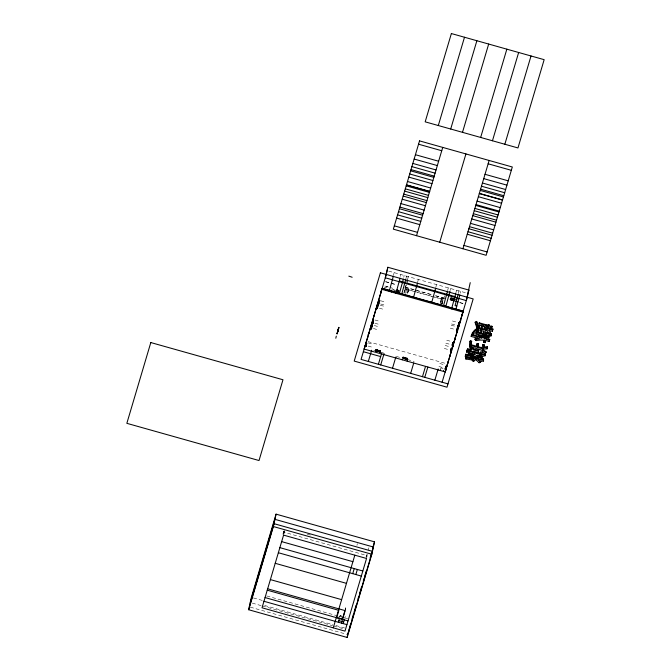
<?xml version="1.0" encoding="UTF-8"?>
<svg xmlns="http://www.w3.org/2000/svg" width="671" height="671" viewBox="0 0 671 671"><rect width="100%" height="100%" fill="white"/><g stroke="black" fill="none" stroke-linecap="round" stroke-linejoin="round"><path stroke-width="0.5" stroke-dasharray="3.35 2.52" d="M405.653 292.741L406.651 287.725L407.029 288.094L405.871 287.666L404.848 292.388M407.582 293.152C411.633 286.928 404.705 286.257 406.022 292.715M408.605 288.438L407.674 294.309M443.305 298.78L441.292 298.419L443.305 298.78L442.164 303.963M440.99 303.627L440.402 303.468L441.493 298.478M283.976 530.962L283.221 534.426L284.319 530.719M283.791 534.166L284.579 530.535M386.093 287.884L386.421 286.458L389.297 287.456M375.852 349.239L375.517 350.765L373.638 350.237M376.532 349.75L376.171 351.394L376.574 349.574L376.003 349.49L375.743 350.681L376.288 350.891M393.516 275.328L394.103 272.636M377.731 351.52L378.067 350.002L377.765 351.378L377.228 351.143M375.391 351.319L377.832 352.007L378.293 349.926M378.15 351.201L378.788 351.319M391.956 289.536L392.283 288.111L382.797 285.435M378.444 350.178L379.006 350.304L378.746 351.495L378.117 351.084M379.501 351.705L378.964 351.445L379.216 350.321L379.023 351.176L379.576 351.327M379.19 350.388L379.752 350.514L379.358 352.292L379.61 351.176L379.04 351.092M379.56 352.35L379.962 350.53L379.593 352.174L380.147 352.334M379.618 352.09L380.172 352.258L380.516 350.69L379.937 350.598M380.281 352.694L380.734 350.614L375.835 349.306M400.47 276.368L400.864 274.54M403.774 277.299L404.177 275.471M405.888 278.868L406.492 276.116L405.687 278.826M403.867 293.101L404.739 288.857L443.112 299.467L404.789 288.681M404.236 292.992L406.081 284.898M407.649 279.362L408.253 276.611L406.878 281.233M406.802 292.933L407.817 288.362M407.607 293.294L408.622 288.622M339.627 617.58L340.08 615.55L343.007 616.381M356.955 545.38L357.333 543.653M345.07 609.964L345.506 607.968M345.313 609.847L345.75 607.851L345.146 609.159M417.689 282.189L418.293 279.438M403.414 358.23L403.648 357.198L403.07 357.115M403.439 359.069L403.841 357.249L403.481 358.901L404.034 359.052M403.497 358.809L404.051 358.985L404.395 357.408L403.825 357.324M404.571 357.534L405.133 357.651L404.856 358.918L404.303 358.759M405.259 358.993L405.536 357.727L405.259 358.993L405.519 357.802L406.081 357.92L405.854 358.968L405.167 358.809L405.863 358.935M405.863 358.918L406.089 357.886M405.938 359.497L406.282 357.937L405.955 359.463L406.492 359.673L406.743 358.532M406.265 358.012L406.827 358.129L406.45 359.882L405.896 359.723M406.651 359.899L407.037 358.146L406.743 359.446L407.297 359.622M406.727 359.53L407.263 359.799L407.591 358.306L407.339 359.43L406.802 359.186M407.347 360.31L407.809 358.23L402.927 356.855L402.634 358.188L395.991 356.318M366.542 558.473L367.163 555.613L284.202 532.262L283.657 534.124M368.295 550.413L368.865 547.813M435.856 287.297L436.452 284.554M440.428 302.411L441.292 298.419M441.325 303.82L442.449 298.796M442.214 303.527L443.112 299.467M447.658 290.618L448.253 287.876M450.166 290.358L450.568 288.522M455.894 292.942L456.498 290.191M440.637 368.958L440.864 367.901L443.992 368.782M458.293 293.562L458.88 290.862M460.247 293.16L460.642 291.357M282.868 534.25L283.758 531.239M376.02 349.423L376.506 349.876L375.961 349.666M376.305 350.807L375.928 349.859M377.052 351.017L376.515 350.757L376.767 349.633L376.364 351.453L376.498 350.858M376.574 350.488L377.127 350.639L377.32 349.784L376.976 351.344L376.423 351.193L376.959 351.436L377.11 350.748M377.479 350.019L377.161 351.453L377.513 349.843L378.058 350.036M378.763 351.386L379.014 350.262M379.627 351.067L379.761 350.472M380.205 352.065L380.516 350.69M380.163 352.241L379.652 351.914M406.307 284.873L405.427 287.683L405.871 287.809M402.843 358.163L403.095 357.039L402.86 358.079L403.439 358.163M403.648 357.198L403.456 358.054L402.902 357.895M404.261 358.004L404.395 357.408M404.051 358.968L404.244 358.104M405.141 357.618L404.839 359.002L404.286 358.842M407.255 359.832L406.785 359.27M344.718 618.192L345.255 616.397M366.098 556.678L366.668 554.749M366.391 557.064L367.255 554.171M443.724 298.679L444.596 295.76M441.669 298.57L440.545 303.602L442.214 303.77M388.668 271.101L466.077 292.892M385.64 281.635L396.846 284.789M405.385 287.196L431.554 294.561M435.58 295.693L444.638 298.243M459.736 302.495L463.762 303.627M385.59 281.812L396.787 284.965M404.697 287.188L431.705 294.795M435.705 295.919L444.714 298.452M459.71 302.68L463.711 303.804M384.298 287.188L386.077 287.691M392.912 289.612L396.527 290.635M392.862 289.788L394.665 290.3M380.658 300.776L385.884 302.244M452.422 320.973L456.926 322.239M380.65 303.997L385.003 305.221M451.533 323.95L456.045 325.217M380.281 305.221L384.642 306.454M451.172 325.175L456.582 326.702M379.4 308.199L383.753 309.432M450.291 328.153L455.701 329.679M374.955 320.008L380.18 321.484M446.71 340.205L451.222 341.472M374.938 323.229L379.3 324.462M445.829 343.183L451.239 344.709M374.267 325.51L378.62 326.735M445.158 345.464L450.56 346.982M373.386 328.488L377.739 329.713M444.269 348.442L448.782 349.708M367.968 341.589L445.989 363.556M368.178 342.864L373.403 344.332M439.799 363.506L444.294 364.764M368.161 346.085L372.522 347.31M438.918 366.483L443.414 367.75M376.75 349.7L377.312 349.826M407.012 358.222L407.574 358.339M376.708 349.876L377.261 350.052L376.691 349.96M377.454 350.086L378.016 350.262L377.438 350.178M378.402 350.354L378.956 350.53M379.157 350.564L379.711 350.74M379.903 350.774L380.457 350.95M403.036 357.291L403.59 357.458M403.783 357.5L404.336 357.668M404.529 357.71L405.083 357.878M405.477 357.978L406.03 358.146L405.46 358.062M406.223 358.188L406.785 358.356L406.207 358.272M406.978 358.398L407.532 358.566L406.953 358.482M378.385 350.438L378.947 350.564M379.132 350.648L379.694 350.774M379.878 350.866L380.449 350.983M403.019 357.375L403.581 357.492M403.766 357.584L404.328 357.702M404.512 357.794L405.074 357.911M376.456 350.103L375.903 349.926L376.448 350.136M376.649 350.136L377.203 350.312M377.404 350.354L377.958 350.522M378.352 350.614L378.905 350.79L378.327 350.707M379.098 350.824L379.652 351L379.073 350.916M379.845 351.042L380.398 351.21L379.828 351.126M402.977 357.551L403.531 357.718L402.961 357.635M403.724 357.76L404.277 357.928L403.707 357.844M404.47 357.97L405.032 358.146L404.454 358.054M405.418 358.239L405.98 358.406L405.401 358.322M406.173 358.448L406.727 358.616L406.148 358.532M406.92 358.658L407.473 358.834L406.903 358.742M376.632 350.228L377.194 350.346M377.379 350.438L377.941 350.556M375.844 350.195L376.397 350.363L375.827 350.279M376.599 350.405L377.152 350.572M377.345 350.614L377.899 350.782L377.328 350.698M378.293 350.883L378.847 351.05M379.786 351.302L380.34 351.47M402.919 357.811L403.472 357.987M403.665 358.02L404.227 358.197M404.42 358.23L404.974 358.406M405.368 358.499L405.921 358.675M406.114 358.708L406.668 358.884M406.861 358.918L407.414 359.094M378.268 350.967L378.821 351.118M379.769 351.386L380.323 351.545M403.648 358.104L404.202 358.264M404.395 358.322L404.949 358.473M405.343 358.582L405.896 358.742M406.098 358.792L406.643 358.951M406.844 359.01L407.398 359.161M375.785 350.455L376.347 350.631M376.54 350.665L377.094 350.841M377.287 350.874L377.958 351.126L377.27 350.967M378.981 351.352L379.534 351.529M379.727 351.562L380.281 351.738M403.615 358.289L404.168 358.457M404.361 358.499L405.032 358.75L404.336 358.582M406.056 358.977L406.609 359.144M379.711 351.654L380.247 351.914L379.669 351.83M403.59 358.373L404.127 358.633M406.039 359.06L406.567 359.32M407.515 359.564L414.158 361.434M376.481 350.925L377.035 351.101M378.922 351.612L379.476 351.789M403.556 358.549L404.11 358.717M405.997 359.237L406.551 359.404M375.71 350.807L376.246 351.067M376.465 351.017L376.993 351.277M377.211 351.227L377.748 351.487M378.905 351.705L379.442 351.965M380.398 352.132L384.147 353.189M403.531 358.633L404.068 358.893M405.98 359.32L406.517 359.581M376.23 351.151L375.676 350.983L376.188 351.327M378.863 351.881L379.425 352.049M406.685 359.706L407.247 359.882M378.847 351.965L379.4 352.124M405.921 359.589L406.458 359.849M375.416 351.243L377.857 351.931M307.226 534.141L311.235 535.273M340.029 615.726L342.369 616.389M266.739 595.957L335.97 615.441M338.897 616.272L343.778 617.647M344.76 617.916L347.687 618.746M253.395 597.92L262.436 600.461M264.659 605.485L332.883 624.693M335.844 625.523L344.634 627.997M252.262 603.112L261.304 605.661M262.311 605.947L332.631 625.733M333.63 626.018L343.678 628.844M250.308 607.163L346.756 634.305M378.461 350.111L378.176 351.403L378.461 350.111M404.588 357.458L404.244 359.019L404.588 357.458"/><path stroke-width="1.01" d="M482.323 351.78L485.108 353.701L485.879 352.627L482.692 350.505L483.263 348.392L483.078 349.222L487.104 348.828L487.305 346.714L483.665 347.016L483.481 347.846L487.121 347.544M487.305 346.714L487.104 348.828M469.566 344.022L469.935 346.806M471.763 359.891L472.132 357.953L471.763 359.891L465.909 359.044L466.135 357.081L471.168 357.777M466.135 357.081L465.909 359.044M468.081 350.22L467.897 351.05L478.398 352.241L478.733 350.145L473.944 349.331L471.076 346.161L471.26 347.855L473.768 350.161L478.557 350.975M478.733 350.145L478.398 352.241M482.969 344.525L482.785 345.355L484.118 345.724L484.294 344.894L482.969 344.525L481.82 348.61L477.551 347.402L478.549 343.837L477.198 343.46L476.209 347.024L470.74 345.49L471.084 343.384M248.681 609.738L251.382 597.349L276.066 514.145L374.519 541.858L371.818 554.246L347.133 637.45L248.681 609.738L273.365 526.534L276.066 514.145M335.81 338.251L336.297 336.129M338.377 328.84L337.068 333.764L337.714 331.7M337.144 333.781L338.109 330.442M337.068 333.764L338.88 327.389L337.84 330.711M348.811 276.133L352.158 277.249M463.149 311.277L445.234 371.893L364.21 349.088L364.789 346.421M365.058 346.228L365.301 345.095M365.989 343.074L366.24 341.942M367.482 338.041L367.75 337.194M368.379 334.477L368.723 333.856M366.752 343.284L365.812 346.437L366.391 345.682M368.32 334.988L368.765 332.967M368.975 332.791L368.446 334.124M366.207 346.546L366.416 345.59M370.275 328.631L370.526 327.498M371.214 325.477L371.457 324.345M371.835 323.372L372.078 322.248M372.774 320.218L373.017 319.094M372.497 325.108L371.424 328.949L371.273 327.8M371.919 325.863L372.162 324.823M374.041 315.949L374.309 315.102M371.424 328.949L371.667 327.909M375.341 311.562L375.525 310.698M372.313 325.972L372.548 324.932M375.961 309.021L375.685 309.75M376.297 308.341L376.523 307.209M377.228 305.188L377.765 303.007M378.478 300.985L378.704 299.853M378.545 304.735L377.052 308.559L377.63 307.796M379.4 297.865L379.669 297.027M377.446 308.668L377.656 307.712M379.601 301.396L379.786 300.533L378.301 304.349L378.88 303.594M380.7 293.487L380.969 292.648M381.136 291.625L381.245 290.92L381.229 291.373M378.352 305.599L378.57 304.651M364.21 349.088L382.118 288.471L463.342 311.327L461.816 315.454M378.687 304.466L378.905 303.51M447.079 365.452L467.301 297.261L468.87 290.073L387.846 267.268L386.278 274.456L361.073 359.413L447.985 383.871M371.457 351.126L371.642 350.262M385.49 290.342L385.733 289.293M389.18 291.373L393.323 276.226M391.419 292.002L391.654 290.962M381.522 353.961L381.715 353.097M395.94 293.277L400.067 278.197M383.837 354.615L384.03 353.743L380.709 364.94M403.38 279.128L399.488 293.168M405.695 279.782L401.803 293.823M407.448 280.277L406.852 283.028L455.097 296.607M405.108 294.754L405.276 293.973M395.638 357.937L395.823 357.064L392.51 368.262M417.488 283.103L413.604 297.144M402.281 359.807L402.466 358.935M407.163 361.174L407.347 360.31M347.133 637.45L347.754 634.59M347.947 633.726L350.782 623.242M435.655 288.22L431.772 302.252M447.456 291.541L443.565 305.573M449.973 291.273L445.88 306.228M437.987 369.855L438.18 368.983L434.858 380.18M451.818 309.004L452.053 307.964M455.701 293.856L451.809 307.897M453.378 309.448L453.621 308.4M440.302 370.501L440.486 369.637M458.1 294.46L455.072 305.607L456.834 306.102M459.853 294.955L455.953 309.063M443.422 371.382L443.615 370.518M444.99 369.209L446.316 366.165L445.385 369.318L445.208 368.253M445.385 369.318L446.274 366.081M445.234 371.893L446.391 368.404M445.955 369.478L446.198 368.345M446.886 366.324L447.129 365.192M450.367 351.168L451.692 348.123L450.761 351.277L450.61 350.128M450.761 351.277L450.996 350.237M449.763 356.62L449.956 355.747M451.306 351.436L451.549 350.304M449.872 355.731L451.742 350.363M452.237 348.283L452.48 347.15M452.866 346.177L453.11 345.053M452.623 347.469L453.302 345.104M453.797 343.024L454.041 341.9M456.381 330.887L457.714 327.842L456.775 330.996L456.599 329.931M458.025 326.794L459.149 322.768L458.025 326.794L457.848 325.729M455.064 338.754L455.257 337.882M456.775 330.996L457.664 327.767M458.545 323.615L458.754 322.659M456.364 334.368L456.557 333.504M457.32 331.147L457.563 330.023M456.448 333.529L457.765 330.073M458.259 327.993L458.813 325.821M458.637 327.18L459.006 325.871M459.501 323.791L459.752 322.667M460.432 320.671L460.809 319.857L459.887 322.977M461.723 316.293L461.916 315.429M467.888 293.395L466.32 300.591L385.288 277.786L387.846 267.268M468.098 292.422L470.228 282.642M480.746 361.476L480.562 362.306L479.111 362.759L475.991 359.79L474.171 360.268L473.835 361.25L472.518 360.813L473.39 358.608L465.28 356.326L465.842 354.204L474.045 356.519L473.86 357.349L465.657 355.034L465.842 354.204M474.724 353.961L473.147 354.523L468.626 352.803L468.45 353.634L472.971 355.353L475.328 354.514L466.546 352.04L467.108 349.943L467.771 350.128L467.586 350.958L466.924 350.774L467.108 349.943M467.586 350.958L467.586 348.895L471.025 349.054M469.91 342.327L470.279 340.868L471.663 341.212L471.294 342.68M477.668 338.176L475.143 338.519L474.959 339.35L480.042 338.93L471.176 336.439L471.747 334.301L481.115 336.934M471.176 336.439L471.747 334.301M482.055 337.194L481.87 338.025L478.423 335.659L479.379 334.963L476.041 334.024L477.006 330.769L473.206 334.124L472.216 333.185L474.489 330.207L476.603 328.748L477.106 330.409L476.603 328.748M473.382 354.699L472.745 356.427L468.022 354.649L468.626 352.803M477.106 330.409L477.987 327.44L476.804 327.725L475.152 322.642L475.328 321.812L476.645 321.426L478.079 327.138L476.645 321.426M473.206 334.124L473.382 333.294M470.74 345.49L470.925 344.659L476.385 346.194L476.209 347.024M476.804 327.725L476.98 326.894M476.041 334.024L476.217 333.193M479.287 322.843L479.111 323.674L486.693 325.804L486.878 324.974L479.287 322.843L478.079 327.138M484.319 340.197L482.223 340.088A27.763 24.978 12.3 0 0 476.083 340.591L476.259 339.761M477.609 333.001L478.49 329.822L480.621 330.459L480.797 329.629L479.69 333.588L477.609 333.001L478.54 329.872M472.745 356.427L472.929 355.596M472.971 355.353L473.147 354.523M481.904 325.888L481.048 329.008L478.968 328.421L479.832 325.301L481.954 325.955M472.518 360.813L473.281 358.515M478.423 335.659L478.608 334.829M479.69 333.588L479.866 332.757L477.794 332.17M473.835 361.25L474.011 360.419M481.048 329.008L481.224 328.178L479.153 327.591M474.9 358.004L478.012 357.266L477.836 358.096L474.716 358.834L475.412 356.628M477.551 347.402L478.549 343.837M480.813 333.906L480.998 333.076L483.028 333.646L482.852 334.477L480.813 333.906L481.694 330.728M482.172 329.327L482.357 328.496L484.395 329.067L484.21 329.897L482.172 329.327L483.263 325.443L483.078 326.274L485.116 326.844L484.21 329.897M475.991 359.79L476.167 358.96M478.314 357.224L481.904 356.578L481.728 357.408L478.129 358.054L478.826 356.402L476.762 355.236M478.129 358.054L478.826 356.402M479.27 355.991L479.455 355.16L485.016 353.634L485.15 355.731L480.033 357.131L479.27 355.991L484.831 354.464L486.056 351.797L482.877 349.675L482.692 350.505M485.989 332.153L484.814 336.104L485.418 336.272L484.756 338.712L479.664 335.047L483.623 336.154L483.808 335.324M483.531 358.926L483.355 359.757L478.574 360.436L478.758 359.606L483.531 358.926L483.531 361.032L479.723 361.493L480.562 362.306M467.897 351.05L477.693 353.802L480.394 353.424L480.57 352.594L477.878 352.971L469.054 350.497M485.385 330.224L485.561 329.394L486.71 329.721L486.534 330.551L485.385 330.224L486.878 324.974M480.621 354.691L480.629 352.829L480.621 354.691L475.89 355.68L478.641 357.232M480.033 357.131L480.218 356.301M481.82 348.61L482.004 347.779L477.735 346.572M479.111 362.759L479.295 361.929M485.418 336.272L485.234 337.102L484.638 336.934L484.814 336.104M485.628 340.407L485.016 342.696L483.69 342.319L483.866 341.489M484.756 338.712L484.94 337.882L481.543 335.433M480.444 353.659L481.661 353.994L481.845 353.164M488.018 325.552L488.194 324.722L489.453 325.074L489.276 325.905L488.018 325.552L486.534 330.551M485.93 337.169L486.114 336.339L486.777 336.532L486.601 337.362L485.93 337.169L486.584 334.754M485.016 342.696L485.192 341.866M487.037 333.445L487.221 332.615L488.832 333.068L488.656 333.898L487.037 333.445L488.06 330.015L489.671 330.467L489.855 329.637L488.656 333.898M486.047 339.207L486.232 338.377L489.721 339.358L489.545 340.189L486.047 339.207L486.777 336.532M488.454 328.664L488.639 327.834L490.249 328.287L490.073 329.117L488.454 328.664L489.453 325.074M478.574 360.436L477.509 359.446L482.038 358.633L481.904 356.578M489.402 335.508L488.773 337.84L487.582 337.505L487.767 336.674M490.92 326.031L490.744 326.861L491.935 327.196L492.12 326.366L490.92 326.031L490.073 329.117M488.773 337.84L488.958 337.018M489.629 334.754L489.444 335.584L490.929 336.003L491.507 333.822L490.031 333.403L489.847 334.233L491.331 334.653L491.507 333.822M485.879 352.627L486.056 351.797M491.264 329.453L491.449 328.622L492.925 329.042L492.749 329.872L491.264 329.453L492.12 326.366M485.661 340.516L489.159 341.497L489.335 340.667M490.929 336.003L491.113 335.173M489.847 334.233L490.862 330.803L492.346 331.222L492.531 330.392M470.908 344.215L471.663 341.212M250.249 602.55L274.942 519.312M249.31 606.886L274.003 523.64M338.805 327.373L337.664 331.96M368.278 334.712L368.815 332.95M381.044 291.675L381.287 290.929M365.812 346.437L366.702 343.208M371.038 328.84L372.103 324.999M373.487 320.352L372.984 323.699L373.529 320.436M377.052 308.559L378.176 304.533L378.377 305.515M378.301 304.349L379.19 301.12M368.32 361.451L371.575 350.497M438.306 125.527L464.5 37.24M396.704 292.388L397.366 290.157M397.232 292.531L397.895 290.308M397.76 292.682L398.423 290.451M398.289 292.833L398.951 290.602L396.838 290.006M378.394 364.286L381.64 353.332M416.54 235.689L442.734 147.402M450.694 129.017L476.88 40.73M462.495 132.338L488.681 44.051M439.74 242.223L465.926 153.936M333.269 627.838L354.825 555.177M410.669 373.378L413.713 363.112M480.662 137.446L506.848 49.168M338.318 622.218L339.425 618.503M352.728 573.655L354.229 568.58M338.494 622.26L338.964 620.692L343.653 622.009M344.953 610.568L342.403 619.148L336.741 617.555L338.88 610.342L267.251 590.178M341.447 623.091L345.146 610.618L267.654 588.811M355.848 574.535L357.358 569.461M343.183 623.585L344.282 619.87M422.47 376.691L425.515 366.433M492.455 140.767L518.649 52.481M372.732 547.872L374.519 541.858M351.973 619.232L353.458 614.217M354.053 612.212L356.133 605.2M357.92 599.178L358.817 596.175M359.404 594.17L361.493 587.15M363.271 581.136L364.168 578.134M364.764 576.121L366.249 571.113M370.115 558.079L371.6 553.063M372.195 551.059L373.395 547.016L274.934 519.346M348.056 633.592L372.455 551.352L273.994 523.674M424.785 377.345L427.83 367.087M462.931 248.748L489.125 160.461M450.736 299.811L451.256 298.058M451.248 299.954L451.768 298.201M451.751 300.096L452.271 298.343M452.262 300.239L452.782 298.486M452.774 300.382L453.286 298.629M453.277 300.524L453.797 298.771M504.844 144.257L531.029 55.97M445.796 366.265L445.569 368.446M451.164 348.257L450.56 350.304L451.549 348.366M452.732 342.973L452.111 345.045L452.975 343.577M457.186 327.943L456.968 330.132M458.729 322.751L458.209 325.921M457.63 326.676L458.956 323.64M468.132 292.564L468.87 290.073M442.105 382.218L448.396 361.015M454.183 342.21L455.173 337.865M465.28 356.326L465.657 355.034M466.546 352.04L466.924 350.774M470.279 340.868L469.465 346.806L471.705 349.926L467.402 349.725M478.968 328.421L479.874 325.368M476.385 346.194L477.198 343.46M483.028 333.646L483.732 331.298L481.744 330.769M484.395 329.067L485.074 326.777M482.852 334.477L483.783 331.348M483.623 336.154L484.948 331.675L486.106 332.002L484.638 336.934M486.71 329.721L488.194 324.722M480.394 353.424L481.426 349.952L470.899 346.991M483.69 342.319L484.286 340.08M481.661 353.994L482.281 351.688M483.481 347.846L484.294 344.894M487.582 337.505L488.211 335.173M489.159 341.497L489.721 339.358M492.346 331.222L492.925 329.042M474.716 358.834L475.496 356.771L477.836 358.096M473.86 357.349L474.263 356.318L473.206 355.529M468.022 354.649L468.45 353.634M472.216 333.185L476.418 329.578M475.152 322.642L476.46 322.256M465.959 357.911L471.948 358.784M470.094 341.698L471.478 342.042M418.545 144.206L441.744 150.732M488.136 163.791L511.336 170.317M415.433 154.716L438.624 161.241M485.016 174.301L508.215 180.834M414.141 159.044L437.341 165.569M483.732 178.629L506.932 185.154M412.85 163.422L436.041 169.948M482.432 183.007L505.632 189.532M411.893 166.626L435.093 173.16M481.484 186.211L504.684 192.745M411.013 169.604L434.212 176.137M480.604 189.188L503.795 195.722M410.652 170.828L433.843 177.362M480.235 190.421L503.435 196.947M479.354 193.399L502.554 199.924M409.713 173.982L432.912 180.516M479.304 193.567L502.495 200.101M408.782 177.119L431.981 183.653M478.373 196.704L501.564 203.238M407.482 181.497L430.681 188.031M477.073 201.082L500.272 207.616M406.492 184.844L429.692 191.378M406.441 185.02L429.633 191.545M476.024 204.605L499.224 211.139M406.19 185.859L429.39 192.392M475.781 205.443L498.972 211.977M405.309 188.836L428.501 195.37M474.892 208.421L498.092 214.955M404.63 191.118L427.83 197.643M474.221 210.702L497.412 217.228M403.749 194.095L426.941 200.621M473.34 213.68L496.532 220.205M403.162 196.058L426.362 202.583M472.753 215.643L495.953 222.168M402.231 199.212L425.422 205.745M471.772 218.956L494.972 225.481M400.931 203.59L424.122 210.124M470.472 223.334L493.671 229.859M399.891 207.096L423.091 213.621M469.482 226.681L492.673 233.206M399.413 208.715L422.604 215.24M468.87 228.744L492.061 235.269M398.524 211.692L421.724 218.218M467.981 231.721L491.18 238.255M467.242 234.229L490.434 240.755M397.584 214.879L420.776 221.405M396.62 218.125L419.811 224.659M394.33 225.833L417.53 232.367M463.921 245.418L487.121 251.952M399.463 280.948L405.091 282.533M456.842 299.635L450.753 297.916L450.233 299.669L458.075 301.9M382.176 288.295L463.2 311.101M381.933 289.335L462.956 312.141M486.643 334.795L488.253 335.248M471.562 335.131L481.87 338.025M477.014 344.29L478.364 344.668M338.687 328.22L337.412 332.229M363.363 351.705L380.675 356.578M273.365 526.534L371.818 554.246M281.652 541.623L352.896 561.669M279.866 547.645L362.826 570.996M278.356 552.728L361.317 576.079M275.219 563.304L346.462 583.359M270.388 579.601L341.631 599.648M265.053 597.567L348.014 620.918M263.955 601.283L346.915 624.634M474.959 339.35L476.083 340.591M476.267 324.261L476.745 326.022M481.728 357.408L482.038 358.633M484.831 354.464L485.15 355.731M467.586 348.895L467.771 350.128M483.355 359.757L483.531 361.032M150.807 342.554L126.844 423.326L259.023 460.532L282.977 379.761L150.807 342.554M283.581 535.122L262.025 607.783L344.986 631.134L366.542 558.473L283.581 535.122M380.398 272.803L354.213 361.09L446.995 387.201L473.181 298.914L380.398 272.803M419.534 140.876L393.34 229.163L486.131 255.282L512.317 166.995L419.534 140.876M451.373 33.55L425.179 121.837L517.97 147.947L544.156 59.669L451.373 33.55M452.858 342.764L452.313 346.026L452.858 342.764"/></g></svg>
